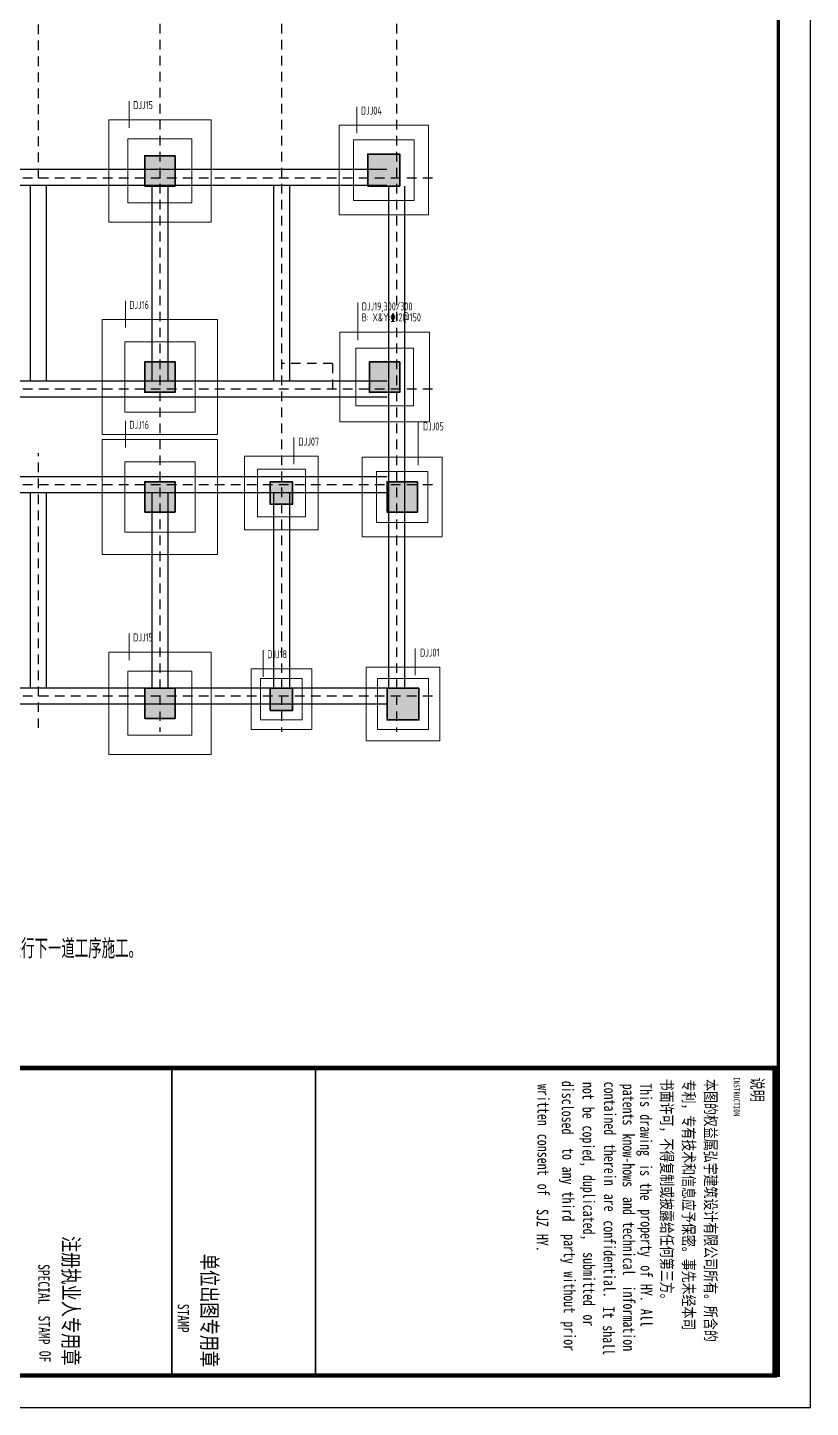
# Model space of a CAD drawing. Header units: millimetres. Extents: x 539196 to 807275, y 431843 to 1156631.
# Drawn here: x 574126 to 598596, y 936443 to 979599 of the extents above; entities that cross this region are included whole.
import ezdxf
from ezdxf.enums import TextEntityAlignment as Align

# ---------------------------------------------------------------- set-up
doc = ezdxf.new("R2010")
doc.units = ezdxf.units.MM
doc.header["$MEASUREMENT"] = 0
doc.linetypes.add('DOTE', pattern=[2.42, 2, -0.2, 0.02, -0.2])
doc.linetypes.add('虚线', pattern=[500, 300, -200])
for name, color, linetype in [('DOTE', 1, 'DOTE'), ('PUB_TITLE', 4, 'Continuous'), ('TEXT', 7, 'Continuous'), ('TK', 9, 'Continuous')]:
    doc.layers.add(name, color=color, linetype=linetype)
for name, color, linetype, lineweight in [('柱填充', 9, 'Continuous', 18), ('独基集中标注', 7, 'Continuous', 18), ('独立基础', 110, 'Continuous', 18), ('砼柱', 2, 'Continuous', 35)]:
    doc.layers.add(name, color=color, linetype=linetype, lineweight=lineweight)
doc.styles.add('-宋体', font='', dxfattribs={"width": 0.8})
doc.styles.add('TSSD_Rein', font='Tssdeng.shx', dxfattribs={"width": 0.7, "bigfont": 'hztxt.shx'})
doc.styles.add('样式 1', font='yjkeng.shx', dxfattribs={"width": 0.7, "bigfont": 'yjkchn.shx'})
doc.styles.get('-宋体').set_extended_font_data('SimSun')

# ---------------------------------------------------------------- blocks, each defined once
blk = doc.blocks.new('图签11')
for p, q in [((3661956, -366171), (3661956, -326171)), ((3668756, -336322), (3661956, -336322)), ((3661956, -336322), (3668756, -336322)), ((3668732, -339499), (3662780, -339499))]:
    blk.add_line(p, q)
at = {"const_width": 34}
for points in [[(3661956, -336322), (3668756, -336322)], [(3661956, -339499), (3668732, -339499)]]:
    blk.add_lwpolyline(points, dxfattribs=at)
at = {"layer": 'PUB_TITLE', "const_width": 100}
blk.add_lwpolyline([(3661956, -326171), (3668756, -326171), (3668756, -366170), (3661956, -366170)], close=True, dxfattribs=at)
at = {"style": '-宋体', "width": 0.75}
for s, height, p in [('INSTRUCTION', 129.15, (3662157, -327077)), ('单位出图专用章', 350, (3666068, -338838)), ('STAMP', 250, (3667171, -339368)), ('注册执业人专用章', 350, (3665672, -341901)), ('SPECIAL', 250, (3666293, -342449)), ('STAMP', 250, (3667433, -342442)), ('OF', 250, (3668211, -342424))]:
    blk.add_text(s, height=height, dxfattribs=at).set_placement(p)
at = {"layer": 'TK', "color": 9, "style": '-宋体', "width": 0.75}
blk.add_text('说明', height=265.8, dxfattribs=at).set_placement((3662166, -326686))
at = {"layer": 'TK', "style": '-宋体', "width": 0.75}
for s, height, p in [('本图的权益属弘宇建筑设计有限公司所有。所含的', 258.23, (3662201, -327716)), ('专利，专有技术和信息应予保密。事先未经本司', 258.23, (3662214, -328201)), ('书面许可，不得复制或披露给任何第三方。', 258.23, (3662193, -328683)), ('This', 258.2, (3662293, -329146)), ('drawing', 258.2, (3662982, -329146)), ('is', 258.2, (3664084, -329146)), ('the', 258.2, (3664497, -329146)), ('property', 258.2, (3665082, -329136)), ('of', 258.2, (3666321, -329136)), ('HY.', 258.2, (3666734, -329136)), ('All', 258.2, (3667285, -329136)), ('information', 258.23, (3666770, -329521)), ('patents', 258.2, (3662305, -329530)), ('know-hows', 258.2, (3663407, -329530)), ('and', 258.2, (3664810, -329525)), ('technical', 258.2, (3665361, -329525)), ('contained', 258.2, (3662259, -329943)), ('therein', 258.2, (3663637, -329943)), ('are', 258.2, (3664738, -329943)), ('confidential.', 258.23, (3665327, -329953)), ('It', 258.2, (3667234, -329968)), ('shall', 258.2, (3667647, -329968)), ('be', 258.2, (3662817, -330419)), ('copied,', 258.2, (3663230, -330419)), ('duplicated,', 258.23, (3664322, -330407)), ('submitted', 258.2, (3666031, -330405)), ('not', 258.2, (3662266, -330419)), ('or', 258.2, (3667408, -330405)), ('disclosed', 258.2, (3662241, -330876)), ('to', 258.2, (3663726, -330866)), ('any', 258.2, (3664139, -330866)), ('third', 258.2, (3664690, -330866)), ('party', 258.2, (3665632, -330834)), ('without', 258.2, (3666458, -330834)), ('prior', 258.2, (3667560, -330834)), ('written', 258.2, (3662312, -331414)), ('consent', 258.2, (3663414, -331414)), ('of', 258.2, (3664516, -331414)), ('SJZ', 258.2, (3665076, -331433)), ('HY.', 258.2, (3665627, -331433))]:
    blk.add_text(s, height=height, dxfattribs=at).set_placement(p)
blk = doc.blocks.new('jzzw')
at = {"layer": 'DOTE', "color": 1, "linetype": '虚线'}
for p, q in [((940186, 852149), (940186, 890469)), ((943986, 890469), (943986, 834829)), ((947786, 890469), (947786, 834829)), ((951386, 890469), (951386, 834829)), ((952506, 852149), (912186, 852149)), ((949386, 846349), (947786, 846349)), ((949386, 846349), (949386, 845549)), ((952506, 845549), (911886, 845549)), ((952506, 845549), (911886, 845549)), ((940186, 834949), (940186, 843549)), ((952506, 842549), (911886, 842549)), ((952506, 842549), (911886, 842549)), ((952506, 835949), (912186, 835949)), ((952506, 835949), (912186, 835949)), ((952506, 835949), (912186, 835949)), ((952506, 835949), (912186, 835949))]:
    blk.add_line(p, q, dxfattribs=at)

msp = doc.modelspace()

# ---------------------------------------------------------------- hatches: boundary and pattern name
at = {"layer": '柱填充'}
for points in [[(578735.8, 975593.2), (577785.8, 975593.2), (577785.8, 974643.2), (578735.8, 974643.2)], [(585760.8, 975643.2), (584760.8, 975643.2), (584760.8, 974643.2), (585760.8, 974643.2)], [(578735.8, 969143.2), (577785.8, 969143.2), (577785.8, 968193.2), (578735.8, 968193.2)], [(585760.8, 969143.2), (584810.8, 969143.2), (584810.8, 968193.2), (585760.8, 968193.2)], [(578735.8, 965393.2), (577785.8, 965393.2), (577785.8, 964443.2), (578735.8, 964443.2)], [(582410.8, 965393.2), (581710.8, 965393.2), (581710.8, 964693.2), (582410.8, 964693.2)], [(586310.8, 965393.2), (585360.8, 965393.2), (585360.8, 964443.2), (586310.8, 964443.2)], [(578735.8, 958943.2), (577785.8, 958943.2), (577785.8, 957993.2), (578735.8, 957993.2)], [(582410.8, 958943.2), (581710.8, 958943.2), (581710.8, 958243.2), (582410.8, 958243.2)], [(586360.8, 958943.2), (585360.8, 958943.2), (585360.8, 957943.2), (586360.8, 957943.2)]]:
    msp.add_hatch(color=256, dxfattribs=at).paths.add_polyline_path(points, flags=0)

# ---------------------------------------------------------------- linework, layer by layer
at = {"color": 3}
for p, q in [((585357.2, 975161.2), (548357.2, 975145.2)), ((585357.4, 974661.2), (548357.4, 974645.2)), ((574210.8, 974643.2), (574210.8, 968543.2)), ((574710.8, 974643.2), (574710.8, 968543.2)), ((578010.8, 974643.2), (578010.8, 968543.2)), ((578510.8, 974643.2), (578510.8, 968543.2)), ((581810.8, 974643.2), (581810.8, 968543.2)), ((582310.8, 974643.2), (582310.8, 968543.2)), ((585410.8, 974643.2), (585410.8, 965543.2)), ((585910.8, 974643.2), (585910.8, 965543.2)), ((585360.8, 968543.2), (548360.8, 968543.2)), ((585360.8, 968043.2), (548360.8, 968043.2)), ((585360.8, 965543.2), (548360.8, 965543.2)), ((585410.8, 965543.2), (585410.8, 958943.2)), ((585910.8, 965543.2), (585910.8, 958943.2)), ((585360.8, 965043.2), (548360.8, 965043.2)), ((574210.8, 965043.2), (574210.8, 958943.2)), ((574710.8, 965043.2), (574710.8, 958943.2)), ((578010.8, 965043.2), (578010.8, 958943.2)), ((578510.8, 965043.2), (578510.8, 958943.2)), ((581810.8, 965043.2), (581810.8, 958943.2)), ((582310.8, 965043.2), (582310.8, 958943.2)), ((585360.8, 958943.2), (548360.8, 958943.2)), ((585360.8, 958443.2), (548360.8, 958443.2))]:
    msp.add_line(p, q, dxfattribs=at)
at = {"layer": 'PUB_TITLE'}
msp.add_lwpolyline([(539195.9, 936443), (598595.9, 936443), (598595.9, 1020543), (539195.9, 1020543)], close=True, dxfattribs=at)
at = {"layer": 'PUB_TITLE', "const_width": 100}
msp.add_lwpolyline([(540195.9, 937443), (597595.9, 937443), (597595.9, 1018043), (540195.9, 1018043)], close=True, dxfattribs=at)
at = {"layer": '独基集中标注'}
for p, q in [((577300.8, 976468.2), (577300.8, 977300.7)), ((584420.8, 976293.2), (584420.8, 977125.7)), ((577180.8, 970218.2), (577180.8, 971050.7)), ((584445.8, 969818.2), (584445.8, 971003.5)), ((577180.8, 966468.2), (577180.8, 967300.7)), ((586335.8, 965918.2), (586335.8, 967250.7)), ((582444.2, 965943.2), (582444.2, 966775.7)), ((577300.8, 959818.2), (577300.8, 960650.7)), ((581490.8, 959293.2), (581490.8, 960125.7)), ((586244.2, 959343.2), (586244.2, 960175.7))]:
    msp.add_line(p, q, dxfattribs=at)
at = {"layer": '独立基础'}
for points in [[(579860.8, 976718.2), (576660.8, 976718.2), (576660.8, 973518.2), (579860.8, 973518.2)], [(586660.8, 976543.2), (583860.8, 976543.2), (583860.8, 973743.2), (586660.8, 973743.2)], [(579260.8, 976118.2), (577260.8, 976118.2), (577260.8, 974118.2), (579260.8, 974118.2)], [(586210.8, 976093.2), (584310.8, 976093.2), (584310.8, 974193.2), (586210.8, 974193.2)], [(580060.8, 970468.2), (576460.8, 970468.2), (576460.8, 966868.2), (580060.8, 966868.2)], [(579360.8, 969768.2), (577160.8, 969768.2), (577160.8, 967568.2), (579360.8, 967568.2)], [(586685.8, 970068.2), (583885.8, 970068.2), (583885.8, 967268.2), (586685.8, 967268.2)], [(586185.8, 969568.2), (584385.8, 969568.2), (584385.8, 967768.2), (586185.8, 967768.2)], [(580060.8, 966718.2), (576460.8, 966718.2), (576460.8, 963118.2), (580060.8, 963118.2)], [(579360.8, 966018.2), (577160.8, 966018.2), (577160.8, 963818.2), (579360.8, 963818.2)], [(583210.8, 966193.2), (580910.8, 966193.2), (580910.8, 963893.2), (583210.8, 963893.2)], [(587085.8, 966168.2), (584585.8, 966168.2), (584585.8, 963668.2), (587085.8, 963668.2)], [(582810.8, 965793.2), (581310.8, 965793.2), (581310.8, 964293.2), (582810.8, 964293.2)], [(586635.8, 965718.2), (585035.8, 965718.2), (585035.8, 964118.2), (586635.8, 964118.2)], [(579860.8, 960068.2), (576660.8, 960068.2), (576660.8, 956868.2), (579860.8, 956868.2)], [(579260.8, 959468.2), (577260.8, 959468.2), (577260.8, 957468.2), (579260.8, 957468.2)], [(583010.8, 959543.2), (581110.8, 959543.2), (581110.8, 957643.2), (583010.8, 957643.2)], [(587010.8, 959593.2), (584710.8, 959593.2), (584710.8, 957293.2), (587010.8, 957293.2)], [(582710.8, 959243.2), (581410.8, 959243.2), (581410.8, 957943.2), (582710.8, 957943.2)], [(586660.8, 959243.2), (585060.8, 959243.2), (585060.8, 957643.2), (586660.8, 957643.2)]]:
    msp.add_lwpolyline(points, close=True, dxfattribs=at)
at = {"layer": '砼柱'}
for points in [[(578735.8, 975593.2), (577785.8, 975593.2), (577785.8, 974643.2), (578735.8, 974643.2)], [(585760.8, 975643.2), (584760.8, 975643.2), (584760.8, 974643.2), (585760.8, 974643.2)], [(578735.8, 969143.2), (577785.8, 969143.2), (577785.8, 968193.2), (578735.8, 968193.2)], [(585760.8, 969143.2), (584810.8, 969143.2), (584810.8, 968193.2), (585760.8, 968193.2)], [(578735.8, 965393.2), (577785.8, 965393.2), (577785.8, 964443.2), (578735.8, 964443.2)], [(582410.8, 965393.2), (581710.8, 965393.2), (581710.8, 964693.2), (582410.8, 964693.2)], [(586310.8, 965393.2), (585360.8, 965393.2), (585360.8, 964443.2), (586310.8, 964443.2)], [(578735.8, 958943.2), (577785.8, 958943.2), (577785.8, 957993.2), (578735.8, 957993.2)], [(582410.8, 958943.2), (581710.8, 958943.2), (581710.8, 958243.2), (582410.8, 958243.2)], [(586360.8, 958943.2), (585360.8, 958943.2), (585360.8, 957943.2), (586360.8, 957943.2)]]:
    msp.add_lwpolyline(points, close=True, dxfattribs=at)

# ---------------------------------------------------------------- block references
msp.add_blockref('jzzw', (-365724.9, 122744.3))
at = {"xscale": 1.41428571427241, "yscale": 1.41428571427241, "zscale": 1.414285714285714, "rotation": 270}
msp.add_blockref('图签11', (1058779.8, 6126112.1), dxfattribs=at)

# ---------------------------------------------------------------- texts
at = {"layer": 'TEXT', "style": 'TSSD_Rein', "width": 0.7}
msp.add_text('8.基础开挖完成后应请设计方、勘察方及其他有关部门技术人员现场检验，合格后方可进行下一道工序施工。', height=600, dxfattribs=at).set_placement((557540.4, 950490))
at = {"layer": '独基集中标注', "linetype": 'Continuous', "style": '样式 1', "width": 0.7}
for s, p in [('DJ\x8eJ\x8f15', (577425.8, 977300.7)), ('DJ\x8eJ\x8f04', (584545.8, 977125.7)), ('DJ\x8eJ\x8f16', (577305.8, 971050.7)), ('DJ\x8eJ\x8f19,300/300', (584570.8, 971003.5)), ('B: X&Y:\x8412@150', (584570.8, 970660.9)), ('DJ\x8eJ\x8f16', (577305.8, 967300.7)), ('DJ\x8eJ\x8f05', (586485.8, 967250.7)), ('DJ\x8eJ\x8f07', (582594.2, 966775.7)), ('DJ\x8eJ\x8f15', (577425.8, 960650.7)), ('DJ\x8eJ\x8f18', (581615.8, 960125.7)), ('DJ\x8eJ\x8f01', (586394.2, 960175.7))]:
    msp.add_text(s, height=250, dxfattribs=at).set_placement(p, align=Align.TOP_LEFT)

doc.saveas('drawing.dxf')
